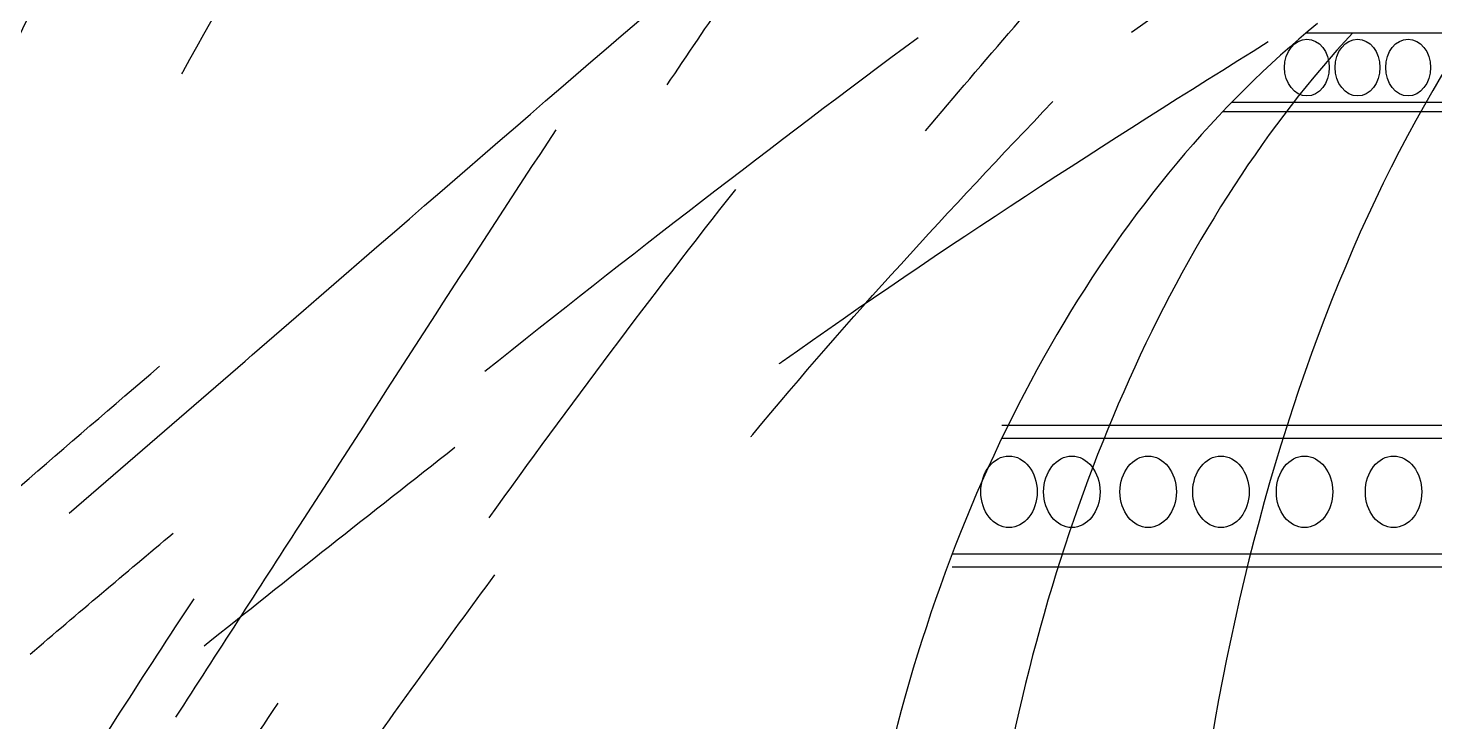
# Model space of a CAD drawing. Extents: x 3172 to 33391, y 13916 to 34175.
# Drawn here: x 26494 to 27343, y 25944 to 26363 of the extents above; entities that cross this region are included whole.
import ezdxf

# ---------------------------------------------------------------- set-up
doc = ezdxf.new("R2010")
doc.units = 0
doc.layers.get('0').update_dxf_attribs({"linetype": 'CONTINUOUS'})

# ---------------------------------------------------------------- blocks, each defined once
blk = doc.blocks.new('A$C32E301E7')
at = {"color": 4}
for points in [[(1228.6, 1914.74), (1183.49, 1959.5), (1137.65, 2003.46), (1091.13, 2046.59)], [(1454.12, 1928.55), (1424.19, 1966.37), (1393.97, 2003.96), (1363.35, 2041.21)], [(1574.24, 1660.74), (1513.73, 1731.88), (1451.38, 1801.6), (1387.33, 1869.73)], [(1671.03, 1504.17), (1635.84, 1545.28), (1600.65, 1586.4), (1564.99, 1627.04)], [(1930.62, 1452.67), (1894.84, 1501.25), (1858.55, 1549.37), (1821.63, 1596.89)], [(1798.75, 1465.99), (1779.83, 1490.41), (1760.75, 1514.73), (1741.51, 1538.92)]]:
    blk.add_open_spline(points, degree=3, dxfattribs=at)
for points, knots in [([(1355.4, 1723.03), (1354.96, 1723.47), (1280.31, 1798.76), (1201.24, 1869.59), (1121.44, 1938.94)], [394.337355, 394.337355, 394.337355, 394.337355, 396.220769, 712.913916, 712.913916, 712.913916, 712.913916]), ([(1828.27, 1525.2), (1797.67, 1565.57), (1703.79, 1689.28), (1610.21, 1813.2), (1546.17, 1895.88)], [1925.382684, 1925.382684, 1925.382684, 1925.382684, 2077.249948, 2390.933477, 2390.933477, 2390.933477, 2390.933477])]:
    blk.add_open_spline(points, degree=3, knots=knots, dxfattribs=at)
blk = doc.blocks.new('A$C3B33296D')
for p, rotation in [((174.77, 223.5), 355.9235845586764), ((153.72, -175.14), 3.513440426543889)]:
    blk.add_blockref('A$C32E301E7', p, dxfattribs=dict(rotation=rotation))
blk = doc.blocks.new('A$C726F438A')
at = {"yscale": 1.2}
blk.add_blockref('A$C3B33296D', (0, 0), dxfattribs=at)
blk = doc.blocks.new('A$C56482C8D')
at = {"yscale": 1.44}
blk.add_blockref('A$C3B33296D', (0, 0), dxfattribs=at)
blk = doc.blocks.new('A$C5C305C1C')
at = {"yscale": 1.2}
blk.add_blockref('A$C56482C8D', (0, 0), dxfattribs=at)

msp = doc.modelspace()

# ---------------------------------------------------------------- linework, layer by layer
at = {"color": 7}
for p, q in [((27265.63074, 26359.78332), (27924.70553, 26359.78332)), ((27215.20622, 26312.18332), (27975.13005, 26312.18332)), ((27220.58246, 26317.78332), (27969.75382, 26317.78332)), ((28104.91696, 26122.48332), (27081.68363, 26122.48332)), ((28108.65265, 26114.78332), (27081.68363, 26114.78332)), ((28138.68707, 26044.78332), (27051.6492, 26044.78332)), ((28141.58955, 26037.08332), (27051.6492, 26037.08332))]:
    msp.add_line(p, q, dxfattribs=at)
for centre, major_axis, ratio, start_param, end_param in [((27566.09335, 25659.78332), (0, 816.66667), 0.714285714, 0.527635482, 1.240606412), ((27594.09335, 25659.78332), (0, 846.432), 0.631403545, 0.597044395, 1.286529372), ((27664.09335, 25659.78332), (0, 899.7151), 0.531573909, 0.679281883, 1.615334882)]:
    msp.add_ellipse(centre, major_axis=major_axis, ratio=ratio, start_param=start_param, end_param=end_param, dxfattribs=at)
for centre, major_axis in [((27265.95757, 26338.78332), (0, 17.15041)), ((27296.53071, 26338.78332), (0, 17.15041)), ((27327.10385, 26338.78332), (0, 17.15041)), ((27086.04592, 26082.51124), (0, 21.60952)), ((27123.98951, 26082.51124), (0, 21.60952)), ((27170.10038, 26082.51124), (0, 21.60952)), ((27214.04305, 26082.51124), (0, 21.60952)), ((27264.53144, 26082.51124), (0, 21.60952)), ((27318.31325, 26082.51124), (0, 21.60952))]:
    msp.add_ellipse(centre, major_axis=major_axis, ratio=0.788234916, dxfattribs=at)

# ---------------------------------------------------------------- block references
at = {"xscale": -0.7, "yscale": 0.84, "zscale": 0.7, "rotation": 338.2112647496174}
msp.add_blockref('A$C5C305C1C', (26756.81803, 23708.9702), dxfattribs=at)
at = {"xscale": -0.7, "yscale": 0.84, "zscale": 0.7}
msp.add_blockref('A$C726F438A', (27829.95794, 24478.76632), dxfattribs=at)

doc.saveas('drawing.dxf')
